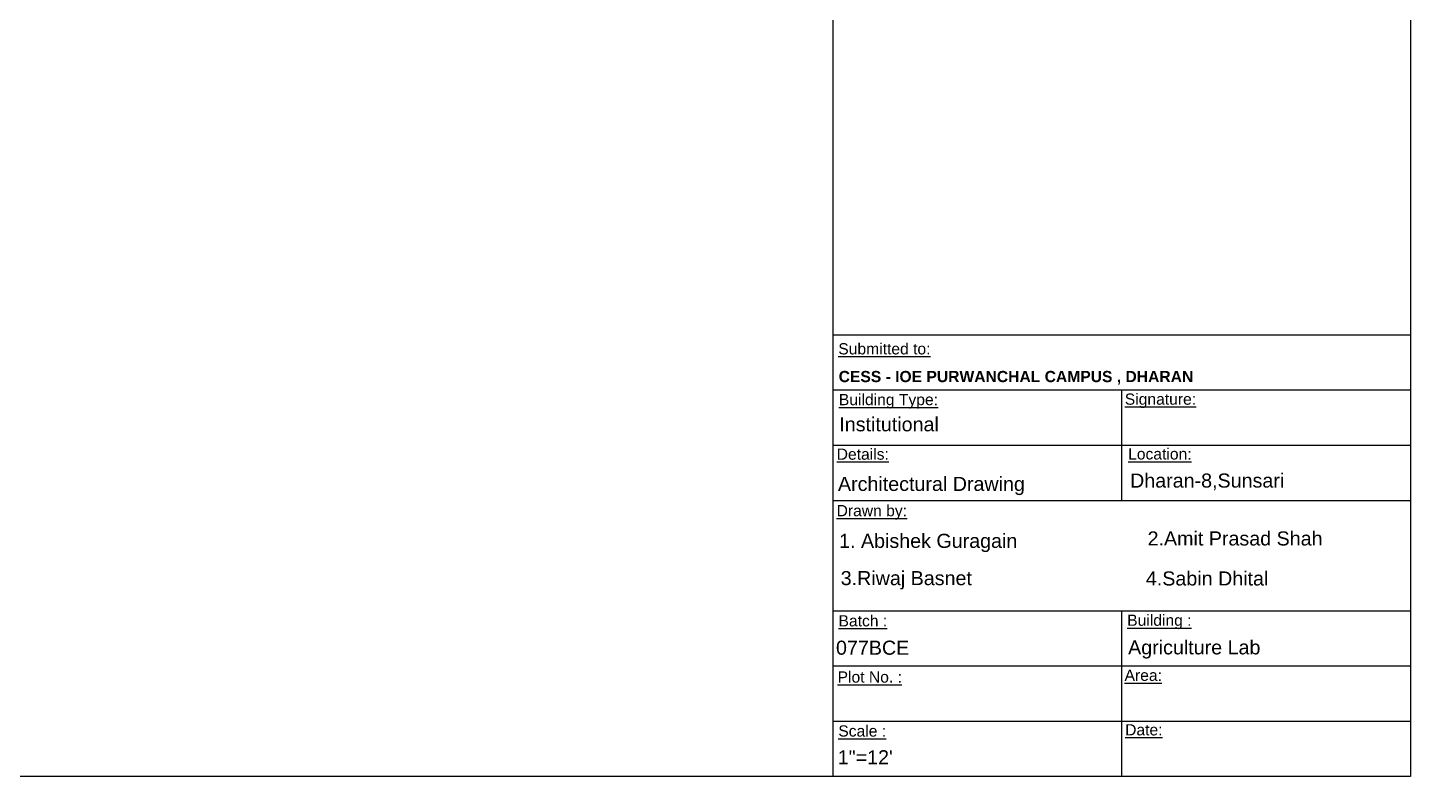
# Model space of a CAD drawing. Header units: inches. Extents: x -6800 to 96653, y -25814 to 17379.
# Drawn here: x 76913 to 78120, y -3909 to -3256 of the extents above; entities that cross this region are included whole.
import ezdxf

# ---------------------------------------------------------------- set-up
doc = ezdxf.new("R2010")
doc.units = ezdxf.units.IN
doc.header["$MEASUREMENT"] = 0
doc.layers.add('Page Format', color=7, linetype='Continuous', lineweight=25)
doc.styles.get("Standard").update_dxf_attribs({"font": 'arial.ttf'})

msp = doc.modelspace()

# ---------------------------------------------------------------- linework, layer by layer
at = {"transparency": 33554651}
for p, q in [((78119.8, -2224.1), (78119.8, -3908.9)), ((77615.8, -2368.1), (77615.8, -3908.9)), ((77615.8, -3523.7), (78119.8, -3523.7)), ((77615.8, -3571.8), (78119.8, -3571.8)), ((77867.8, -3571.8), (77867.8, -3668.1)), ((77615.8, -3620), (78119.8, -3620)), ((77615.8, -3668.1), (78119.8, -3668.1)), ((77615.8, -3764.4), (78119.8, -3764.4)), ((77867.8, -3764.4), (77867.8, -3908.9)), ((77615.8, -3812.6), (78119.8, -3812.6)), ((77615.8, -3860.7), (78119.8, -3860.7)), ((78119.8, -3908.9), (75743.8, -3908.9))]:
    msp.add_line(p, q, dxfattribs=at)

# ---------------------------------------------------------------- texts
at = {"layer": 'Page Format', "transparency": 33554651, "attachment_point": 1}
for s, width, gutter_width, insert, char_height in [('{\\LSubmitted to:}', 129.617, 2.59, (77620.6, -3531), 9.774), ('{\\fArial|b1|i0|c0|p34;CESS - IOE PURWANCHAL CAMPUS , DHARAN}', 347.688, 2.59, (77620.9, -3555.2), 9.774), ('{\\LBuilding Type:}', 129.617, 2.59, (77621.1, -3575.3), 9.774), ('{\\LSignature:}', 129.617, 2.59, (77870.6, -3574.9), 9.774), ('Institutional', 181.745, 61.4, (77621.5, -3595.6), 12.289), ('{\\LDetails:}', 129.617, 2.59, (77619.2, -3622.9), 9.774), ('{\\LLocation:}', 129.617, 2.59, (77873.5, -3622.7), 9.774), ('Architectural Drawing', 181.745, 61.4, (77620.3, -3647.6), 12.289), ('Dharan-8,Sunsari', 181.745, 61.4, (77875.2, -3644.7), 12.289), ('{\\LDrawn by:}', 129.617, 2.59, (77619.1, -3672.2), 9.774), ('1. Abishek Guragain', 181.745, 61.4, (77621.3, -3697.3), 12.289), ('2.Amit Prasad Shah', 181.745, 61.4, (77890.5, -3695.2), 12.289), ('3.Riwaj Basnet', 181.745, 61.4, (77622.7, -3729.8), 12.289), ('4.Sabin Dhital', 181.745, 61.4, (77889, -3730.1), 12.289), ('{\\LBatch :}', 129.617, 2.59, (77620.8, -3768.3), 9.774), ('{\\LBuilding :}', 129.617, 2.59, (77872.7, -3767.8), 9.774), ('077BCE', 181.745, 61.4, (77618.6, -3790.5), 12.29), ('Agriculture Lab', 181.745, 61.4, (77873.5, -3790.2), 12.289), ('{\\LPlot No. :}', 129.617, 2.59, (77620, -3817.3), 9.774), ('{\\LArea:}', 129.617, 2.59, (77870.4, -3815.8), 9.77), ('{\\LScale :}', 129.617, 2.59, (77620.6, -3864.4), 9.774), ('{\\LDate:}', 129.617, 2.59, (77870.9, -3863.4), 9.77), ('1"=12\'', 181.745, 61.4, (77620.1, -3886.1), 12.29)]:
    msp.add_mtext_dynamic_manual_height_columns(s, width=width, gutter_width=gutter_width, heights=[0], dxfattribs=dict(at, insert=insert, char_height=char_height))

doc.saveas('drawing.dxf')
